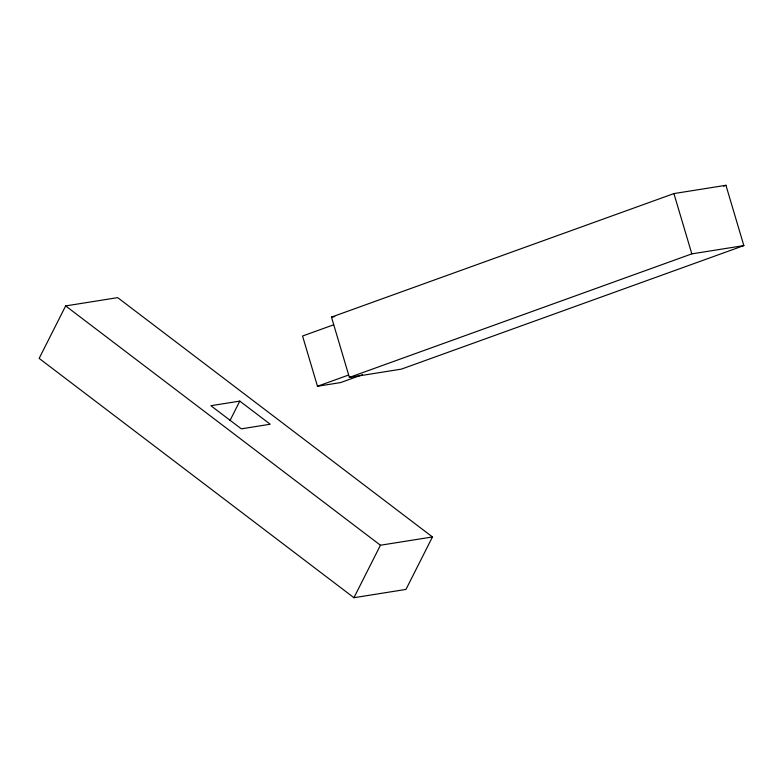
<?xml version="1.0" encoding="UTF-8"?>
<svg xmlns="http://www.w3.org/2000/svg" width="783" height="783" viewBox="0 0 783 783"><rect width="100%" height="100%" fill="white"/><g stroke="black" fill="none" stroke-linecap="round" stroke-linejoin="round"><path stroke-width="1.17" d="M65.655 305.918L39.15 358.389L353.936 597.703L405.966 589.423L432.47 536.952L117.685 297.638L65.655 305.918L380.44 545.232L432.47 536.952M230.006 420.52L239.804 401.111L270.223 424.239L241.321 428.839L210.901 405.711L239.804 401.111M353.936 597.703L380.44 545.232M331.473 317.105L673.918 193.577L725.939 185.297L743.85 245.598L401.405 369.126L349.384 377.406L331.473 317.105L334.723 316.586M333.607 324.808L302.551 336.015L317.477 386.264L340.595 382.584L362.451 374.695M723.639 186.129L725.939 185.297M317.477 386.264L348.533 375.057M349.384 377.406L691.829 253.868L743.85 245.598M673.918 193.577L691.829 253.868"/></g></svg>
